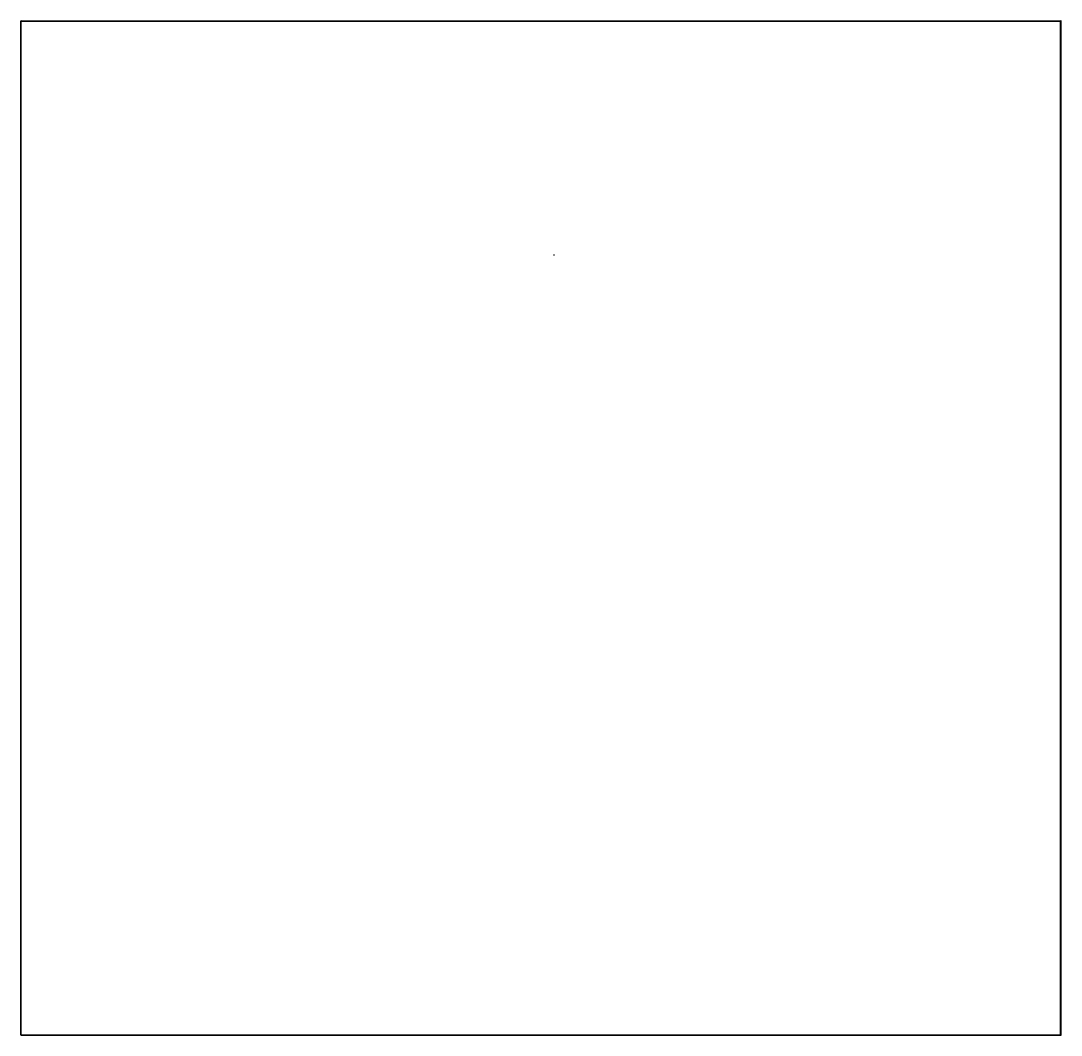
# Model space of a CAD drawing. Extents: x 10 to 213, y -213 to -15.
import ezdxf

# ---------------------------------------------------------------- set-up
doc = ezdxf.new("R2010")
doc.units = 0
doc.header["$MEASUREMENT"] = 0
doc.layers.add('BLACK', color=250, linetype='CONTINUOUS')

msp = doc.modelspace()

# ---------------------------------------------------------------- linework, layer by layer
at = {"layer": 'BLACK'}
for p, q in [((10.11, -213.36), (10.11, -15.24)), ((10.16, -15.19), (213.36, -15.19)), ((10.16, -15.29), (213.36, -15.29)), ((10.21, -213.36), (10.21, -15.24)), ((213.31, -213.36), (213.31, -15.24)), ((213.41, -213.36), (213.41, -15.24)), ((213.31, -55.8825), (213.31, -55.8775)), ((213.358, -55.83), (213.363, -55.83)), ((213.358, -55.93), (213.363, -55.93)), ((213.41, -55.8825), (213.41, -55.8775)), ((114.25, -60.9625), (114.25, -60.9575)), ((114.298, -60.91), (114.303, -60.91)), ((114.35, -60.9625), (114.35, -60.9575)), ((114.298, -61.01), (114.303, -61.01)), ((10.16, -213.31), (213.36, -213.31)), ((10.16, -213.41), (213.36, -213.41))]:
    msp.add_line(p, q, dxfattribs=at)
for centre in [(213.36, -55.88), (114.3, -60.96)]:
    msp.add_circle(centre, 0.00167, dxfattribs=at)
for centre, start, end in [((10.16, -15.24), 360, 540), ((10.16, -15.24), 90, 270), ((213.36, -15.24), 360, 540), ((213.36, -15.24), 270, 450), ((213.358, -55.88), 90, 270), ((213.36, -55.8775), 360, 540), ((213.36, -55.8825), 180, 360), ((213.363, -55.88), 270, 450), ((114.298, -60.96), 90, 270), ((114.3, -60.9575), 360, 540), ((114.3, -60.9625), 180, 360), ((114.303, -60.96), 270, 450), ((10.16, -213.36), 90, 270), ((10.16, -213.36), 180, 360), ((213.36, -213.36), 180, 360), ((213.36, -213.36), 270, 450)]:
    msp.add_arc(centre, 0.05, start, end, dxfattribs=at)

doc.saveas('drawing.dxf')
